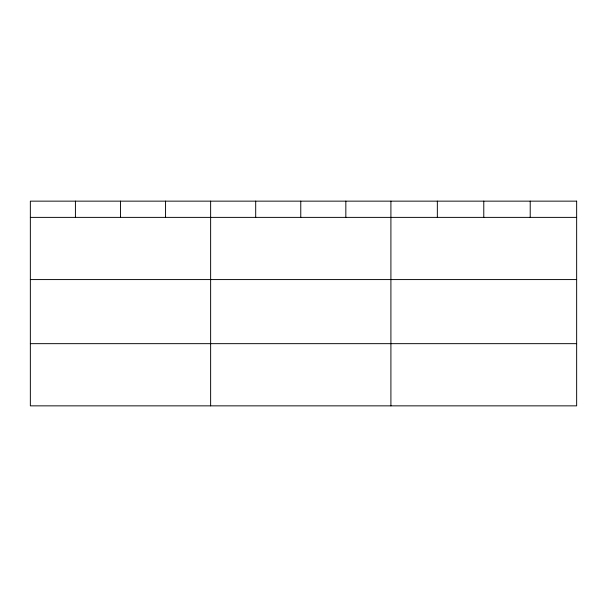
<?xml version="1.0" encoding="UTF-8"?>
<svg xmlns="http://www.w3.org/2000/svg" width="607" height="607" viewBox="0 0 607 607"><rect width="100%" height="100%" fill="white"/><g stroke="black" fill="none" stroke-linecap="round" stroke-linejoin="round"><path stroke-width="0.91" d="M30.35 217.382L576.65 217.382M30.35 279.577L576.65 279.577M30.35 343.661L576.65 343.661M530.215 201.145L530.215 217.382M483.779 201.145L483.779 217.382M437.344 201.145L437.344 217.382M390.908 201.145L390.908 405.855M345.838 201.145L345.838 217.382M300.769 201.145L300.769 217.382M255.699 201.145L255.699 217.382M210.629 201.145L210.629 405.855M165.559 201.145L165.559 217.382M120.49 201.145L120.49 217.382M75.42 201.145L75.42 217.382M576.65 201.145L30.35 201.145L30.35 405.855L576.65 405.855L576.65 201.145"/></g></svg>
